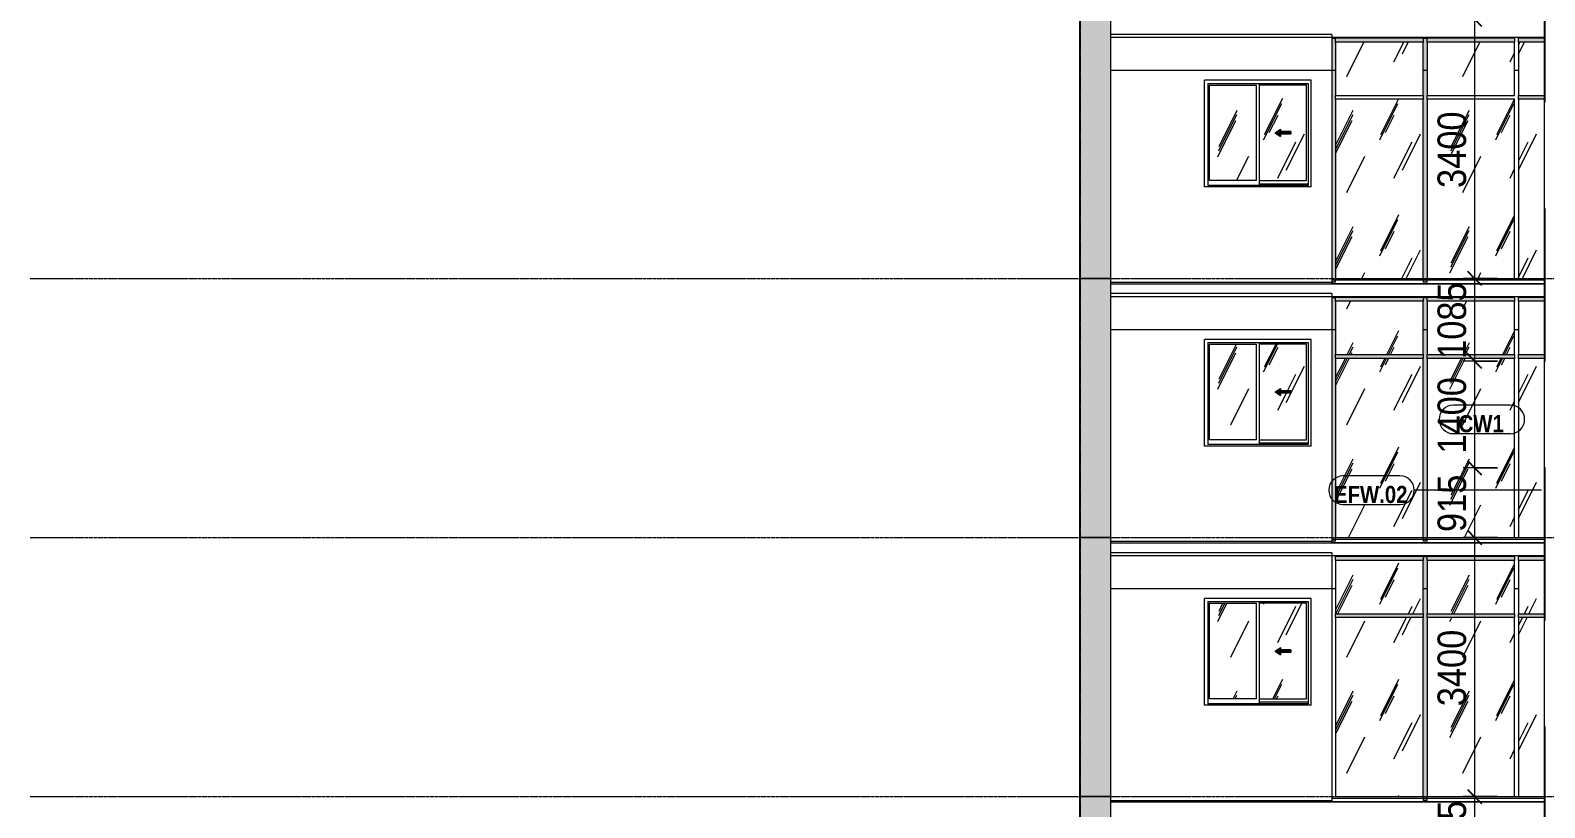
# Model space of a CAD drawing. Header units: millimetres. Extents: x 3451 to 201731, y -8641 to 35300.
# Drawn here: x 3451 to 23332, y 12255 to 22455 of the extents above; entities that cross this region are included whole.
import ezdxf

# ---------------------------------------------------------------- set-up
doc = ezdxf.new("R2010")
doc.units = ezdxf.units.MM
for name, pattern in [('1 NÉT CALL OUT', [6, 3, -3]), ('Centre', [31.75, 6.35, -4.7625, 15.875, -4.7625]), ('Grid Line', [22.225, 12.7, -3.175, 3.175, -3.175])]:
    doc.linetypes.add(name, pattern=pattern)
for name, color, linetype, lineweight in [('0-1', 7, 'Continuous', 5), ('A-ANNO-DIMS', 211, 'Continuous', 9), ('A-ANNO-DIMS-150', 211, 'Continuous', 9), ('A-DETL-GENF', 92, 'Continuous', 9), ('A-DETL-GENF-2', 92, '1 NÉT CALL OUT', 9), ('A-FLOR', 192, 'Continuous', 9), ('A-FLOR-2', 7, 'Continuous', 9), ('A-FLOR-LEVL-2', 51, 'Centre', 9), ('A-GLAZ', 151, 'Continuous', 9), ('A-GLAZ-3', 7, '1 NÉT CALL OUT', 9), ('A-GLAZ-CURT', 52, 'Continuous', 9), ('A-GLAZ-CWMG', 51, 'Continuous', 9), ('A-WALL', 113, 'Continuous', 9), ('A-WALL-IDEN', 211, 'Continuous', 9), ('A-WALL-PATT-3', 111, 'Continuous', 5), ('I-WALL', 2, 'Continuous', 9), ('I-WALL-2', 2, 'Continuous', 25), ('S-BEAM-3', 7, 'Continuous', 9), ('S-GRID-1', 1, 'Grid Line', 9)]:
    doc.layers.add(name, color=color, linetype=linetype, lineweight=lineweight)
doc.styles.add('Arial_B', font='arialbd.ttf', dxfattribs={"width": 0.85, "height": 225})
doc.styles.add('UTM Avo', font='', dxfattribs={"width": 0.9, "height": 375})
doc.styles.get('UTM Avo').set_extended_font_data('UTM Avo')
doc.dimstyles.new('1_Dim_chi_tiet_2_5', dxfattribs={"dimscale": 304.8, "dimtxt": 374.737856, "dimasz": 0.590551, "dimexe": 0.492126, "dimexo": 0.0625, "dimgap": 0.049213, "dimtad": 1, "dimdec": 0, "dimrnd": 5, "dimzin": 0, "dimdsep": 46, "dimtxsty": 'UTM Avo', "dimblk1": 'OBLIQUE', "dimblk2": 'OBLIQUE', "dimsah": 1, "dimcen": 0.09, "dimdle": 0.492126, "dimazin": 0, "dimtfac": 1, "dimtdec": 4, "dimtix": 1, "dimtmove": 0, "dimatfit": 3, "dimfxl": 0.984252, "dimfxlon": 1, "dimtvp": 1, "dimtolj": 1, "dimtzin": 0, "dimarcsym": 2})
pattern_1 = [(63.435, (51212.7, 14229.33), (-0.001, 1524.001), [532.46, -2875.304]), (63.435, (49688.7, 14229.33), (-0.001, 1524.001), [532.46, -2875.304]), (63.435, (51942.24, 14523.8), (-0.001, 1524.001), [532.46, -2875.304]), (63.435, (50418.24, 14523.8), (-0.001, 1524.001), [532.46, -2875.304]), (63.435, (51831.8, 14419.83), (-0.001, 1524.001), [532.46, -2875.304]), (63.435, (50307.8, 14419.83), (-0.001, 1524.001), [532.46, -2875.304]), (63.435, (51719.26, 15015.1), (-0.001, 1524.001), [258.8, -3148.965]), (63.435, (50195.26, 15015.1), (-0.001, 1524.001), [258.8, -3148.965]), (63.435, (51645.65, 14922.95), (-0.001, 1524.001), [532.46, -2875.304]), (63.435, (50121.65, 14922.95), (-0.001, 1524.001), [532.46, -2875.304]), (63.435, (51658.64, 14989.1), (-0.001, 1524.001), [532.46, -2875.304]), (63.435, (50134.64, 14989.1), (-0.001, 1524.001), [532.46, -2875.304]), (63.435, (51043.8, 14698.94), (-0.001, 1524.001), [532.46, -2875.304]), (63.435, (49519.8, 14698.94), (-0.001, 1524.001), [532.46, -2875.304]), (63.435, (51056.8, 14776.9), (-0.001, 1524.001), [532.46, -2875.304]), (63.435, (49532.8, 14776.9), (-0.001, 1524.001), [532.46, -2875.304]), (63.435, (51060.3, 14833.1), (-0.001, 1524.001), [532.46, -2875.304]), (63.435, (49536.3, 14833.1), (-0.001, 1524.001), [532.46, -2875.304])]

# ---------------------------------------------------------------- blocks, each defined once
blk = doc.blocks.new('NCV_TKTC_KET CAU_rvt-1-TKCS_MẶT CẮT C')
at = {"layer": 'A-FLOR-2'}
for p, q in [((23327, 22360), (17637, 22360)), ((17637, 19130), (23328, 19130)), ((23327, 18960), (17637, 18960)), ((17637, 15730), (23328, 15730)), ((23327, 15560), (17637, 15560)), ((17637, 12330), (23328, 12330))]:
    blk.add_line(p, q, dxfattribs=at)
at = {"layer": 'S-BEAM-3'}
for p, q in [((17637, 21930), (20587, 21930)), ((21737, 21930), (21787, 21930)), ((22937, 21930), (22987, 21930)), ((17637, 19130), (23328, 19130)), ((17637, 18530), (20587, 18530)), ((21737, 18530), (21787, 18530)), ((22937, 18530), (22987, 18530)), ((17637, 15730), (23328, 15730)), ((17637, 15130), (20587, 15130)), ((21737, 15130), (21787, 15130)), ((22937, 15130), (22987, 15130)), ((17637, 12330), (23328, 12330))]:
    blk.add_line(p, q, dxfattribs=at)
blk = doc.blocks.new('System Panel - Glazed-V173-TKCS_MẶT CẮT C')
at = {"layer": 'A-GLAZ-CURT'}
h = blk.add_hatch(dxfattribs=at)
h.set_pattern_fill('FP_2', color=256, style=0, pattern_type=2)
h.set_pattern_definition(pattern_1)
h.paths.add_polyline_path([(21737, 15800), (21737, 18150), (20587, 18150), (20587, 15800)])
for p, q in [((21737, 18150), (20587, 18150)), ((20587, 18150), (20587, 15800)), ((21737, 15800), (21737, 18150)), ((20587, 15800), (21737, 15800))]:
    blk.add_line(p, q, dxfattribs=at)
blk = doc.blocks.new('System Panel - Glazed-V174-TKCS_MẶT CẮT C')
at = {"layer": 'A-GLAZ-CURT'}
h = blk.add_hatch(dxfattribs=at)
h.set_pattern_fill('FP_2', color=256, style=0, pattern_type=2)
h.set_pattern_definition(pattern_1)
h.paths.add_polyline_path([(22937, 15800), (22937, 18150), (21787, 18150), (21787, 15800), (22722, 15800)])
for p, q in [((22937, 18150), (21787, 18150)), ((21787, 18150), (21787, 15800)), ((22937, 15800), (22937, 18150)), ((21787, 15800), (22937, 15800))]:
    blk.add_line(p, q, dxfattribs=at)
blk = doc.blocks.new('System Panel - Glazed-V175-TKCS_MẶT CẮT C')
at = {"layer": 'A-GLAZ-CURT'}
h = blk.add_hatch(dxfattribs=at)
h.set_pattern_fill('FP_2', color=256, style=0, pattern_type=2)
h.set_pattern_definition(pattern_1)
h.paths.add_polyline_path([(23327, 15800), (23327, 18150), (22987, 18150), (22987, 15800)])
for p, q in [((23327, 18150), (22987, 18150)), ((22987, 18150), (22987, 15800)), ((22987, 15800), (23327, 15800))]:
    blk.add_line(p, q, dxfattribs=at)
blk = doc.blocks.new('System Panel - Glazed-V176-TKCS_MẶT CẮT C')
at = {"layer": 'A-GLAZ-CURT'}
h = blk.add_hatch(dxfattribs=at)
h.set_pattern_fill('FP_2', color=256, style=0, pattern_type=2)
h.set_pattern_definition(pattern_1)
h.paths.add_polyline_path([(21737, 18200), (21737, 18900), (20587, 18900), (20587, 18200)])
for p, q in [((21737, 18900), (20587, 18900)), ((20587, 18900), (20587, 18200)), ((21737, 18200), (21737, 18900)), ((20587, 18200), (21737, 18200))]:
    blk.add_line(p, q, dxfattribs=at)
blk = doc.blocks.new('System Panel - Glazed-V177-TKCS_MẶT CẮT C')
at = {"layer": 'A-GLAZ-CURT'}
h = blk.add_hatch(dxfattribs=at)
h.set_pattern_fill('FP_2', color=256, style=0, pattern_type=2)
h.set_pattern_definition(pattern_1)
h.paths.add_polyline_path([(21787, 18200), (22937, 18200), (22937, 18900), (21787, 18900)])
for p, q in [((22937, 18900), (21787, 18900)), ((21787, 18900), (21787, 18200)), ((22937, 18200), (22937, 18900)), ((21787, 18200), (22937, 18200))]:
    blk.add_line(p, q, dxfattribs=at)
blk = doc.blocks.new('System Panel - Glazed-V178-TKCS_MẶT CẮT C')
at = {"layer": 'A-GLAZ-CURT'}
h = blk.add_hatch(dxfattribs=at)
h.set_pattern_fill('FP_2', color=256, style=0, pattern_type=2)
h.set_pattern_definition(pattern_1)
h.paths.add_polyline_path([(22987, 18200), (23327, 18200), (23327, 18900), (22987, 18900)])
for p, q in [((23327, 18900), (22987, 18900)), ((22987, 18900), (22987, 18200)), ((22987, 18200), (23327, 18200))]:
    blk.add_line(p, q, dxfattribs=at)
blk = doc.blocks.new('Rectangular Mullion - 50 x 100mm-1286801-TKCS_MẶT CẮT C')
at = {"layer": 'A-GLAZ-CWMG'}
blk.add_hatch(color=256, dxfattribs=at).paths.add_polyline_path([(20587, 18900), (21737, 18900), (21737, 18950), (20587, 18950)])
for p, q in [((20587, 18900), (20587, 18950)), ((21737, 18950), (20587, 18950)), ((21737, 18950), (21737, 18900))]:
    blk.add_line(p, q, dxfattribs=at)
blk = doc.blocks.new('Rectangular Mullion - 50 x 100mm-V179-TKCS_MẶT CẮT C')
at = {"layer": 'A-GLAZ-CWMG'}
blk.add_hatch(color=256, dxfattribs=at).paths.add_polyline_path([(22987, 18900), (23327, 18900), (23327, 18950), (22987, 18950), (22987, 18941)])
for p in [(22987, 18900), (23327, 18950)]:
    blk.add_line(p, (22987, 18950), dxfattribs=at)
blk = doc.blocks.new('Rectangular Mullion - 50 x 100mm-1286810-TKCS_MẶT CẮT C')
at = {"layer": 'A-GLAZ-CWMG'}
blk.add_hatch(color=256, dxfattribs=at).paths.add_polyline_path([(20587, 18175), (20587, 18950), (20537, 18950), (20537, 18175)])
for p, q in [((20537, 18950), (20587, 18950)), ((20537, 18950), (20537, 18175)), ((20587, 18900), (20587, 18950)), ((20587, 18175), (20587, 18200))]:
    blk.add_line(p, q, dxfattribs=at)
blk = doc.blocks.new('Rectangular Mullion - 50 x 100mm-1286811-TKCS_MẶT CẮT C')
at = {"layer": 'A-GLAZ-CWMG'}
blk.add_hatch(color=256, dxfattribs=at).paths.add_polyline_path([(20537, 15750), (20587, 15750), (20587, 18175), (20537, 18175), (20537, 15800)])
for p, q in [((20537, 18175), (20537, 15750)), ((20587, 18150), (20587, 18175)), ((20587, 15750), (20537, 15750)), ((20587, 15750), (20587, 15800))]:
    blk.add_line(p, q, dxfattribs=at)
blk = doc.blocks.new('Rectangular Mullion - 50 x 100mm-V180-TKCS_MẶT CẮT C')
at = {"layer": 'A-GLAZ-CWMG'}
blk.add_hatch(color=256, dxfattribs=at).paths.add_polyline_path([(20587, 18150), (21737, 18150), (21737, 18200), (20587, 18200)])
for p, q in [((20587, 18150), (20587, 18200)), ((21737, 18200), (21737, 18150))]:
    blk.add_line(p, q, dxfattribs=at)
blk = doc.blocks.new('Rectangular Mullion - 50 x 100mm-1286803-TKCS_MẶT CẮT C')
at = {"layer": 'A-GLAZ-CWMG'}
blk.add_hatch(color=256, dxfattribs=at).paths.add_polyline_path([(22987, 11350), (23327, 11350), (23327, 11400), (22987, 11400), (22987, 11371)])
blk.add_line((22987, 11350), (22987, 11400), dxfattribs=at)
blk = doc.blocks.new('Rectangular Mullion - 50 x 100mm-V47-TKCS_MẶT CẮT C')
at = {"layer": 'A-GLAZ-CWMG'}
blk.add_hatch(color=256, dxfattribs=at).paths.add_polyline_path([(21787, 8950), (21787, 11375), (21737, 11375), (21737, 8950)])
for p, q in [((21737, 11375), (21737, 11350)), ((21787, 11350), (21787, 11375)), ((21737, 9000), (21737, 8950)), ((21787, 8950), (21737, 8950)), ((21787, 8950), (21787, 9000))]:
    blk.add_line(p, q, dxfattribs=at)
blk = doc.blocks.new('Rectangular Mullion - 50 x 100mm-1286805-TKCS_MẶT CẮT C')
at = {"layer": 'A-GLAZ-CWMG'}
blk.add_hatch(color=256, dxfattribs=at).paths.add_polyline_path([(21787, 7975), (21787, 8750), (21737, 8750), (21737, 7975)])
for p, q in [((21737, 8750), (21787, 8750)), ((21737, 8750), (21737, 8700)), ((21787, 8700), (21787, 8750)), ((21737, 8000), (21737, 7975)), ((21787, 7975), (21787, 8000))]:
    blk.add_line(p, q, dxfattribs=at)
blk = doc.blocks.new('System Panel - Glazed-V205-TKCS_MẶT CẮT C')
at = {"layer": 'A-GLAZ-CURT'}
h = blk.add_hatch(dxfattribs=at)
h.set_pattern_fill('FP_2', color=256, style=0, pattern_type=2)
h.set_pattern_definition(pattern_1)
h.paths.add_polyline_path([(22722, 12400), (22937, 12400), (22937, 14750), (21787, 14750), (21787, 12400)])
for p, q in [((22937, 14750), (21787, 14750)), ((21787, 14750), (21787, 12400)), ((22937, 12400), (22937, 14750)), ((21787, 12400), (22937, 12400))]:
    blk.add_line(p, q, dxfattribs=at)
blk = doc.blocks.new('System Panel - Glazed-V206-TKCS_MẶT CẮT C')
at = {"layer": 'A-GLAZ-CURT'}
h = blk.add_hatch(dxfattribs=at)
h.set_pattern_fill('FP_2', color=256, style=0, pattern_type=2)
h.set_pattern_definition(pattern_1)
h.paths.add_polyline_path([(23327, 12400), (23327, 14750), (22987, 14750), (22987, 12400)])
for p, q in [((23327, 14750), (22987, 14750)), ((22987, 14750), (22987, 12400)), ((22987, 12400), (23327, 12400))]:
    blk.add_line(p, q, dxfattribs=at)
blk = doc.blocks.new('System Panel - Glazed-V207-TKCS_MẶT CẮT C')
at = {"layer": 'A-GLAZ-CURT'}
h = blk.add_hatch(dxfattribs=at)
h.set_pattern_fill('FP_2', color=256, style=0, pattern_type=2)
h.set_pattern_definition(pattern_1)
h.paths.add_polyline_path([(22937, 14800), (22937, 15500), (21787, 15500), (21787, 14800), (22722, 14800)])
for p, q in [((22937, 15500), (21787, 15500)), ((21787, 15500), (21787, 14800)), ((22937, 14800), (22937, 15500)), ((21787, 14800), (22937, 14800))]:
    blk.add_line(p, q, dxfattribs=at)
blk = doc.blocks.new('System Panel - Glazed-V208-TKCS_MẶT CẮT C')
at = {"layer": 'A-GLAZ-CURT'}
h = blk.add_hatch(dxfattribs=at)
h.set_pattern_fill('FP_2', color=256, style=0, pattern_type=2)
h.set_pattern_definition(pattern_1)
h.paths.add_polyline_path([(22987, 14800), (23327, 14800), (23327, 15500), (22987, 15500), (22987, 14874)])
for p, q in [((23327, 15500), (22987, 15500)), ((22987, 15500), (22987, 14800)), ((22987, 14800), (23327, 14800))]:
    blk.add_line(p, q, dxfattribs=at)
blk = doc.blocks.new('System Panel - Glazed-V217-TKCS_MẶT CẮT C')
at = {"layer": 'A-GLAZ-CURT'}
h = blk.add_hatch(dxfattribs=at)
h.set_pattern_fill('FP_2', color=256, style=0, pattern_type=2)
h.set_pattern_definition(pattern_1)
h.paths.add_polyline_path([(21737, 19200), (21737, 21550), (20587, 21550), (20587, 19200)])
for p, q in [((21737, 21550), (20587, 21550)), ((20587, 21550), (20587, 19200)), ((21737, 19200), (21737, 21550)), ((20587, 19200), (21737, 19200))]:
    blk.add_line(p, q, dxfattribs=at)
blk = doc.blocks.new('System Panel - Glazed-V218-TKCS_MẶT CẮT C')
at = {"layer": 'A-GLAZ-CURT'}
h = blk.add_hatch(dxfattribs=at)
h.set_pattern_fill('FP_2', color=256, style=0, pattern_type=2)
h.set_pattern_definition(pattern_1)
h.paths.add_polyline_path([(22937, 19200), (22937, 21550), (21787, 21550), (21787, 19200), (22722, 19200)])
for p, q in [((22937, 21550), (21787, 21550)), ((21787, 21550), (21787, 19200)), ((22937, 19200), (22937, 21550)), ((21787, 19200), (22937, 19200))]:
    blk.add_line(p, q, dxfattribs=at)
blk = doc.blocks.new('System Panel - Glazed-V219-TKCS_MẶT CẮT C')
at = {"layer": 'A-GLAZ-CURT'}
h = blk.add_hatch(dxfattribs=at)
h.set_pattern_fill('FP_2', color=256, style=0, pattern_type=2)
h.set_pattern_definition(pattern_1)
h.paths.add_polyline_path([(23327, 19200), (23327, 21550), (22987, 21550), (22987, 19200)])
for p, q in [((23327, 21550), (22987, 21550)), ((22987, 21550), (22987, 19200)), ((22987, 19200), (23327, 19200))]:
    blk.add_line(p, q, dxfattribs=at)
blk = doc.blocks.new('System Panel - Glazed-V220-TKCS_MẶT CẮT C')
at = {"layer": 'A-GLAZ-CURT'}
h = blk.add_hatch(dxfattribs=at)
h.set_pattern_fill('FP_2', color=256, style=0, pattern_type=2)
h.set_pattern_definition(pattern_1)
h.paths.add_polyline_path([(21737, 21600), (21737, 22300), (20587, 22300), (20587, 21600)])
for p, q in [((21737, 22300), (20587, 22300)), ((20587, 22300), (20587, 21600)), ((21737, 21600), (21737, 22300)), ((20587, 21600), (21737, 21600))]:
    blk.add_line(p, q, dxfattribs=at)
blk = doc.blocks.new('System Panel - Glazed-V221-TKCS_MẶT CẮT C')
at = {"layer": 'A-GLAZ-CURT'}
h = blk.add_hatch(dxfattribs=at)
h.set_pattern_fill('FP_2', color=256, style=0, pattern_type=2)
h.set_pattern_definition(pattern_1)
h.paths.add_polyline_path([(21787, 21600), (22937, 21600), (22937, 22300), (21787, 22300)])
for p, q in [((22937, 22300), (21787, 22300)), ((21787, 22300), (21787, 21600)), ((22937, 21600), (22937, 22300)), ((21787, 21600), (22937, 21600))]:
    blk.add_line(p, q, dxfattribs=at)
blk = doc.blocks.new('System Panel - Glazed-V222-TKCS_MẶT CẮT C')
at = {"layer": 'A-GLAZ-CURT'}
h = blk.add_hatch(dxfattribs=at)
h.set_pattern_fill('FP_2', color=256, style=0, pattern_type=2)
h.set_pattern_definition(pattern_1)
h.paths.add_polyline_path([(22987, 21600), (23327, 21600), (23327, 22300), (22987, 22300)])
for p, q in [((23327, 22300), (22987, 22300)), ((22987, 22300), (22987, 21600)), ((22987, 21600), (23327, 21600))]:
    blk.add_line(p, q, dxfattribs=at)
blk = doc.blocks.new('System Panel - Glazed-V260-TKCS_MẶT CẮT C')
at = {"layer": 'A-GLAZ-CURT'}
h = blk.add_hatch(dxfattribs=at)
h.set_pattern_fill('FP_2', color=256, style=0, pattern_type=2)
h.set_pattern_definition(pattern_1)
h.paths.add_polyline_path([(21737, 12400), (21737, 14750), (20587, 14750), (20587, 12400)])
for p, q in [((21737, 14750), (20587, 14750)), ((20587, 14750), (20587, 12400)), ((21737, 12400), (21737, 14750)), ((20587, 12400), (21737, 12400))]:
    blk.add_line(p, q, dxfattribs=at)
blk = doc.blocks.new('System Panel - Glazed-V261-TKCS_MẶT CẮT C')
at = {"layer": 'A-GLAZ-CURT'}
h = blk.add_hatch(dxfattribs=at)
h.set_pattern_fill('FP_2', color=256, style=0, pattern_type=2)
h.set_pattern_definition(pattern_1)
h.paths.add_polyline_path([(21737, 14800), (21737, 15500), (20587, 15500), (20587, 14800)])
for p, q in [((21737, 15500), (20587, 15500)), ((20587, 15500), (20587, 14800)), ((21737, 14800), (21737, 15500)), ((20587, 14800), (21737, 14800))]:
    blk.add_line(p, q, dxfattribs=at)
blk = doc.blocks.new('1_FAMILY RVT - W01-WxH 1400x1400xmm-V262-TKCS_MẶT CẮT C')
at = {"layer": 'A-DETL-GENF-2'}
blk.add_hatch(color=256, dxfattribs=at).paths.add_polyline_path([(19862, 14262), (19862, 14293), (19998, 14293), (19998, 14326), (19862, 14326), (19862, 14357), (19795, 14310)])
at = {"layer": 'A-GLAZ'}
h = blk.add_hatch(dxfattribs=at)
h.set_pattern_fill('FP_2', color=256, style=0, pattern_type=2)
h.set_pattern_definition(pattern_1)
h.paths.add_polyline_path([(19545, 13683), (19545, 14937), (18930, 14937), (18930, 13683)])
h = blk.add_hatch(dxfattribs=at)
h.set_pattern_fill('FP_2', color=256, style=0, pattern_type=2)
h.set_pattern_definition(pattern_1)
h.paths.add_polyline_path([(20150, 13683), (20203, 13683), (20203, 14937), (19589, 14937), (19589, 13683)])
h.paths.add_polyline_path([(19862, 14262), (19795, 14310), (19862, 14357), (19862, 14326), (19998, 14326), (19998, 14293), (19862, 14293)])
at = {"layer": 'A-DETL-GENF'}
for p, q in [((19795, 14310), (19862, 14357)), ((19795, 14310), (19862, 14357)), ((19862, 14357), (19862, 14326)), ((19862, 14357), (19862, 14326)), ((19998, 14326), (19862, 14326)), ((19862, 14326), (19998, 14326)), ((19998, 14326), (19998, 14293)), ((19998, 14326), (19998, 14293)), ((19795, 14310), (19862, 14262)), ((19862, 14262), (19795, 14310)), ((19862, 14293), (19862, 14262)), ((19998, 14293), (19862, 14293)), ((19862, 14293), (19862, 14262)), ((19998, 14293), (19862, 14293))]:
    blk.add_line(p, q, dxfattribs=at)
at = {"layer": 'A-GLAZ'}
for p, q in [((20267, 15000), (18867, 15000)), ((18867, 13600), (18867, 15000)), ((18908, 14959), (18908, 13619)), ((18908, 14959), (20226, 14959)), ((18930, 14937), (19545, 14937)), ((18930, 13683), (18930, 14937)), ((19545, 14937), (19545, 13683)), ((19589, 13619), (19589, 14959)), ((20203, 14937), (19589, 14937)), ((20203, 13683), (20203, 14937)), ((20226, 14959), (20226, 13619)), ((20267, 13600), (20267, 15000)), ((20267, 13600), (18867, 13600)), ((20226, 13619), (18908, 13619)), ((19545, 13683), (18930, 13683)), ((19589, 13683), (20203, 13683)), ((20226, 13638), (19589, 13638)), ((20226, 13638), (19589, 13638))]:
    blk.add_line(p, q, dxfattribs=at)
blk = doc.blocks.new('1_FAMILY RVT - W01-WxH 1400x1400xmm-V263-TKCS_MẶT CẮT C')
at = {"layer": 'A-DETL-GENF-2'}
blk.add_hatch(color=256, dxfattribs=at).paths.add_polyline_path([(19862, 17662), (19862, 17693), (19998, 17693), (19998, 17726), (19862, 17726), (19862, 17757), (19795, 17710)])
at = {"layer": 'A-GLAZ'}
h = blk.add_hatch(dxfattribs=at)
h.set_pattern_fill('FP_2', color=256, style=0, pattern_type=2)
h.set_pattern_definition(pattern_1)
h.paths.add_polyline_path([(19545, 17083), (19545, 18337), (18930, 18337), (18930, 17083)])
h = blk.add_hatch(dxfattribs=at)
h.set_pattern_fill('FP_2', color=256, style=0, pattern_type=2)
h.set_pattern_definition(pattern_1)
h.paths.add_polyline_path([(20150, 17083), (20203, 17083), (20203, 18337), (19589, 18337), (19589, 17083)])
h.paths.add_polyline_path([(19862, 17662), (19795, 17710), (19862, 17757), (19862, 17726), (19998, 17726), (19998, 17693), (19862, 17693)])
at = {"layer": 'A-DETL-GENF'}
for p, q in [((19795, 17710), (19862, 17757)), ((19795, 17710), (19862, 17757)), ((19795, 17710), (19862, 17662)), ((19862, 17662), (19795, 17710)), ((19862, 17757), (19862, 17726)), ((19862, 17757), (19862, 17726)), ((19998, 17726), (19862, 17726)), ((19862, 17726), (19998, 17726)), ((19998, 17726), (19998, 17693)), ((19998, 17726), (19998, 17693)), ((19862, 17693), (19862, 17662)), ((19998, 17693), (19862, 17693)), ((19862, 17693), (19862, 17662)), ((19998, 17693), (19862, 17693))]:
    blk.add_line(p, q, dxfattribs=at)
at = {"layer": 'A-GLAZ'}
for p, q in [((20267, 18400), (18867, 18400)), ((18867, 17000), (18867, 18400)), ((18908, 18359), (18908, 17019)), ((18908, 18359), (20226, 18359)), ((18930, 18337), (19545, 18337)), ((18930, 17083), (18930, 18337)), ((19545, 18337), (19545, 17083)), ((19589, 17019), (19589, 18359)), ((20203, 18337), (19589, 18337)), ((20203, 17083), (20203, 18337)), ((20226, 18359), (20226, 17019)), ((20267, 17000), (20267, 18400)), ((20267, 17000), (18867, 17000)), ((20226, 17019), (18908, 17019)), ((19545, 17083), (18930, 17083)), ((19589, 17083), (20203, 17083)), ((20226, 17038), (19589, 17038)), ((20226, 17038), (19589, 17038))]:
    blk.add_line(p, q, dxfattribs=at)
blk = doc.blocks.new('1_FAMILY RVT - W01-WxH 1400x1400xmm-V264-TKCS_MẶT CẮT C')
at = {"layer": 'A-DETL-GENF-2'}
blk.add_hatch(color=256, dxfattribs=at).paths.add_polyline_path([(19862, 21062), (19862, 21093), (19998, 21093), (19998, 21126), (19862, 21126), (19862, 21157), (19795, 21110)])
at = {"layer": 'A-GLAZ'}
h = blk.add_hatch(dxfattribs=at)
h.set_pattern_fill('FP_2', color=256, style=0, pattern_type=2)
h.set_pattern_definition(pattern_1)
h.paths.add_polyline_path([(19545, 20483), (19545, 21736), (18930, 21736), (18930, 20483)])
h = blk.add_hatch(dxfattribs=at)
h.set_pattern_fill('FP_2', color=256, style=0, pattern_type=2)
h.set_pattern_definition(pattern_1)
h.paths.add_polyline_path([(19589, 20483), (20203, 20483), (20203, 21736), (19589, 21736), (19589, 21058)])
h.paths.add_polyline_path([(19862, 21062), (19795, 21110), (19862, 21157), (19862, 21126), (19998, 21126), (19998, 21093), (19862, 21093)])
at = {"layer": 'A-DETL-GENF'}
for p, q in [((19795, 21110), (19862, 21157)), ((19795, 21110), (19862, 21157)), ((19795, 21110), (19862, 21062)), ((19862, 21062), (19795, 21110)), ((19862, 21157), (19862, 21126)), ((19862, 21157), (19862, 21126)), ((19998, 21126), (19862, 21126)), ((19862, 21126), (19998, 21126)), ((19862, 21093), (19862, 21062)), ((19998, 21093), (19862, 21093)), ((19862, 21093), (19862, 21062)), ((19998, 21093), (19862, 21093)), ((19998, 21126), (19998, 21093)), ((19998, 21126), (19998, 21093))]:
    blk.add_line(p, q, dxfattribs=at)
at = {"layer": 'A-GLAZ'}
for p, q in [((20267, 21800), (18867, 21800)), ((18867, 20400), (18867, 21800)), ((18908, 21759), (18908, 20419)), ((18908, 21759), (20226, 21759)), ((18930, 21736), (19545, 21736)), ((18930, 20483), (18930, 21736)), ((19545, 21736), (19545, 20483)), ((19589, 20419), (19589, 21759)), ((20203, 21736), (19589, 21736)), ((20203, 20483), (20203, 21736)), ((20226, 21759), (20226, 20419)), ((20267, 20400), (20267, 21800)), ((19545, 20483), (18930, 20483)), ((19589, 20483), (20203, 20483)), ((20267, 20400), (18867, 20400)), ((20226, 20419), (18908, 20419)), ((20226, 20438), (19589, 20438)), ((20226, 20438), (19589, 20438))]:
    blk.add_line(p, q, dxfattribs=at)
blk = doc.blocks.new('DIMBLOCK5-TKCS_MẶT CẮT C')
at = {"layer": 'A-ANNO-DIMS-150', "lineweight": 25}
for p, q in [((22412, 22600), (22322, 22690)), ((22412, 22600), (22502, 22510)), ((22412, 19200), (22322, 19290)), ((22412, 19200), (22502, 19110))]:
    blk.add_line(p, q, dxfattribs=at)
at = {"layer": 'A-ANNO-DIMS-150'}
for p, q in [((22712, 22600), (22262, 22600)), ((22412, 22600), (22412, 19200)), ((22412, 22600), (22712, 22600)), ((22712, 19200), (22262, 19200)), ((22412, 19200), (22712, 19200))]:
    blk.add_line(p, q, dxfattribs=at)
at = {"layer": 'A-ANNO-DIMS-150', "color": 0, "insert": (21925, 20386), "char_height": 375, "width": 1232.47, "attachment_point": 1, "rotation": 90, "line_spacing_factor": 1.110334, "style": 'UTM Avo'}
blk.add_mtext('3400', dxfattribs=at)
blk = doc.blocks.new('_Oblique')
at = {"color": 0, "linetype": 'ByBlock', "lineweight": -2}
blk.add_line((-0.5, -0.5), (0.5, 0.5), dxfattribs=at)
blk = doc.blocks.new('DIMBLOCK6-TKCS_MẶT CẮT C')
at = {"layer": 'A-ANNO-DIMS-150', "lineweight": 25}
for p, q in [((22412, 19200), (22322, 19290)), ((22412, 19200), (22502, 19110)), ((22412, 18114), (22322, 18204)), ((22412, 18114), (22502, 18024))]:
    blk.add_line(p, q, dxfattribs=at)
at = {"layer": 'A-ANNO-DIMS-150'}
for p, q in [((22712, 19200), (22262, 19200)), ((22412, 19200), (22412, 18114)), ((22412, 19200), (22712, 19200)), ((22712, 18114), (22262, 18114)), ((22412, 18114), (22712, 18114))]:
    blk.add_line(p, q, dxfattribs=at)
at = {"layer": 'A-ANNO-DIMS-150', "color": 0, "insert": (21925, 18144), "char_height": 375, "width": 1232.47, "attachment_point": 1, "rotation": 90, "line_spacing_factor": 1.110334, "style": 'UTM Avo'}
blk.add_mtext('1085', dxfattribs=at)
blk = doc.blocks.new('DIMBLOCK7-TKCS_MẶT CẮT C')
at = {"layer": 'A-ANNO-DIMS-150'}
for p, q in [((22712, 18114), (22262, 18114)), ((22412, 18114), (22412, 16714)), ((22412, 18114), (22712, 18114)), ((22712, 16714), (22262, 16714)), ((22412, 16714), (22712, 16714))]:
    blk.add_line(p, q, dxfattribs=at)
at = {"layer": 'A-ANNO-DIMS-150', "lineweight": 25}
for p, q in [((22412, 18114), (22322, 18204)), ((22412, 18114), (22502, 18024)), ((22412, 16714), (22322, 16804)), ((22412, 16714), (22502, 16624))]:
    blk.add_line(p, q, dxfattribs=at)
at = {"layer": 'A-ANNO-DIMS-150', "color": 0, "insert": (21925, 16901), "char_height": 375, "width": 1232.47, "attachment_point": 1, "rotation": 90, "line_spacing_factor": 1.110334, "style": 'UTM Avo'}
blk.add_mtext('1400', dxfattribs=at)
blk = doc.blocks.new('DIMBLOCK8-TKCS_MẶT CẮT C')
at = {"layer": 'A-ANNO-DIMS-150'}
for p, q in [((22712, 16714), (22262, 16714)), ((22412, 16714), (22412, 15800)), ((22412, 16714), (22712, 16714)), ((22712, 15800), (22262, 15800)), ((22412, 15800), (22712, 15800))]:
    blk.add_line(p, q, dxfattribs=at)
at = {"layer": 'A-ANNO-DIMS-150', "lineweight": 25}
for p, q in [((22412, 16714), (22322, 16804)), ((22412, 16714), (22502, 16624)), ((22412, 15800), (22322, 15890)), ((22412, 15800), (22502, 15710))]:
    blk.add_line(p, q, dxfattribs=at)
at = {"layer": 'A-ANNO-DIMS-150', "color": 0, "insert": (21925, 15872), "char_height": 375, "width": 924.35, "attachment_point": 1, "rotation": 90, "line_spacing_factor": 1.110334, "style": 'UTM Avo'}
blk.add_mtext('915', dxfattribs=at)
blk = doc.blocks.new('DIMBLOCK9-TKCS_MẶT CẮT C')
at = {"layer": 'A-ANNO-DIMS-150'}
for p, q in [((22712, 15800), (22262, 15800)), ((22412, 15800), (22412, 12400)), ((22412, 15800), (22712, 15800)), ((22712, 12400), (22262, 12400)), ((22412, 12400), (22712, 12400))]:
    blk.add_line(p, q, dxfattribs=at)
at = {"layer": 'A-ANNO-DIMS-150', "lineweight": 25}
for p, q in [((22412, 15800), (22322, 15890)), ((22412, 15800), (22502, 15710)), ((22412, 12400), (22322, 12490)), ((22412, 12400), (22502, 12310))]:
    blk.add_line(p, q, dxfattribs=at)
at = {"layer": 'A-ANNO-DIMS-150', "color": 0, "insert": (21925, 13586), "char_height": 375, "width": 1232.47, "attachment_point": 1, "rotation": 90, "line_spacing_factor": 1.110334, "style": 'UTM Avo'}
blk.add_mtext('3400', dxfattribs=at)
blk = doc.blocks.new('DIMBLOCK10-TKCS_MẶT CẮT C')
at = {"layer": 'A-ANNO-DIMS-150'}
for p, q in [((22712, 12400), (22262, 12400)), ((22412, 12400), (22412, 11314)), ((22412, 12400), (22712, 12400)), ((22712, 11314), (22262, 11314)), ((22412, 11314), (22712, 11314))]:
    blk.add_line(p, q, dxfattribs=at)
at = {"layer": 'A-ANNO-DIMS-150', "lineweight": 25}
for p, q in [((22412, 12400), (22322, 12490)), ((22412, 12400), (22502, 12310)), ((22412, 11314), (22322, 11404)), ((22412, 11314), (22502, 11224))]:
    blk.add_line(p, q, dxfattribs=at)
at = {"layer": 'A-ANNO-DIMS-150', "color": 0, "insert": (21925, 11344), "char_height": 375, "width": 1232.47, "attachment_point": 1, "rotation": 90, "line_spacing_factor": 1.110334, "style": 'UTM Avo'}
blk.add_mtext('1085', dxfattribs=at)
blk = doc.blocks.new('CTL_WALL TAG NO MARK - 10-2062273-TKCS_MẶT CẮT C')
at = {"layer": 'A-WALL-IDEN'}
for p, q in [((19381, 10763), (18634, 10763)), ((18634, 10388), (19381, 10388))]:
    blk.add_line(p, q, dxfattribs=at)
for centre, radius, start, end in [((18634, 10575), 187, 90, 270), ((19381, 10575), 188, 270, 90)]:
    blk.add_arc(centre, radius, start, end, dxfattribs=at)

msp = doc.modelspace()

# ---------------------------------------------------------------- hatches: boundary and pattern name
at = {"layer": 'A-WALL-PATT-3'}
for points in [[(17636.9, 19200), (17636.9, 22600), (17226.9, 22600), (17226.9, 19200), (17577.7, 19200)], [(17636.9, 15800), (17636.9, 19200), (17226.9, 19200), (17226.9, 15800), (17577.7, 15800)], [(17636.9, 12400), (17636.9, 15800), (17226.9, 15800), (17226.9, 12400), (17577.7, 12400)], [(17636.9, 9000), (17636.9, 12400), (17226.9, 12400), (17226.9, 9000), (17577.7, 9000)]]:
    msp.add_hatch(color=256, dxfattribs=at).paths.add_polyline_path(points)

# ---------------------------------------------------------------- linework, layer by layer
at = {"layer": 'A-FLOR'}
for p, q in [((20536.9, 19180), (23327.4, 19180)), ((20536.9, 19150), (20536.9, 19130)), ((23327.6, 19130), (20536.9, 19130)), ((20536.9, 15780), (23327.4, 15780)), ((20536.9, 15750), (20536.9, 15730)), ((23327.6, 15730), (20536.9, 15730)), ((20536.9, 12380), (23327.4, 12380)), ((20536.9, 12350), (20536.9, 12330)), ((23327.6, 12330), (20536.9, 12330))]:
    msp.add_line(p, q, dxfattribs=at)
at = {"layer": 'A-FLOR-LEVL-2'}
for p, q in [((3450.8, 19200), (93442.9, 19200)), ((3450.8, 15800), (93442.9, 15800)), ((3450.8, 12400), (93442.9, 12400))]:
    msp.add_line(p, q, dxfattribs=at)
at = {"layer": 'A-WALL'}
for p, q in [((17636.9, 5600), (17636.9, 29400)), ((17226.9, 26000), (17226.9, 4700)), ((20536.9, 22400), (17636.9, 22400)), ((20536.9, 22400), (20536.9, 19150)), ((17636.9, 19200), (17226.9, 19200)), ((17226.9, 19200), (17636.9, 19200)), ((17636.9, 19150), (20536.9, 19150)), ((20536.9, 19000), (17636.9, 19000)), ((20536.9, 19000), (20536.9, 15750)), ((17226.9, 15800), (17636.9, 15800)), ((17636.9, 15800), (17226.9, 15800)), ((17636.9, 15750), (20536.9, 15750)), ((20536.9, 15600), (17636.9, 15600)), ((20536.9, 15600), (20536.9, 12350)), ((17636.9, 12400), (17226.9, 12400)), ((17226.9, 12400), (17636.9, 12400)), ((17636.9, 12350), (20536.9, 12350))]:
    msp.add_line(p, q, dxfattribs=at)
at = {"layer": 'A-WALL-IDEN'}
msp.add_line((23290.8, 16421.1), (21619, 16421.1), dxfattribs=at)
at = {"layer": 'I-WALL'}
for p, q in [((23327.4, 20114.4), (23327.4, 21514.4)), ((23327.4, 16714.4), (23327.4, 18114.4)), ((23327.4, 13314.4), (23327.4, 14714.4))]:
    msp.add_line(p, q, dxfattribs=at)
at = {"layer": 'I-WALL-2'}
for p, q in [((23327.4, 23514.4), (23327.4, 21514.4)), ((23327.4, 21514.4), (23337.4, 21514.4)), ((23337.4, 20114.4), (23327.4, 20114.4)), ((23327.4, 20114.4), (23327.4, 18114.4)), ((23337.4, 19150), (23327.4, 19150)), ((23327.4, 19150), (23337.4, 19150)), ((23327.4, 18114.4), (23337.4, 18114.4)), ((23337.4, 16714.4), (23327.4, 16714.4)), ((23327.4, 16714.4), (23327.4, 14714.4)), ((23327.4, 15750), (23337.4, 15750)), ((23337.4, 15750), (23327.4, 15750)), ((23327.4, 14714.4), (23337.4, 14714.4)), ((23337.4, 13314.4), (23327.4, 13314.4)), ((23327.4, 13314.4), (23327.4, 11314.4)), ((23337.4, 12350), (23327.4, 12350)), ((23327.4, 12350), (23337.4, 12350))]:
    msp.add_line(p, q, dxfattribs=at)
at = {"layer": 'S-GRID-1'}
msp.add_line((17236.9, -1941), (17236.9, 30542.5), dxfattribs=at)

# ---------------------------------------------------------------- block references
at = {"layer": '0-1'}
msp.add_blockref('NCV_TKTC_KET CAU_rvt-1-TKCS_MẶT CẮT C', (0, 0), dxfattribs=at)
at = {"layer": 'A-GLAZ-3'}
for name in ['1_FAMILY RVT - W01-WxH 1400x1400xmm-V264-TKCS_MẶT CẮT C', '1_FAMILY RVT - W01-WxH 1400x1400xmm-V263-TKCS_MẶT CẮT C', '1_FAMILY RVT - W01-WxH 1400x1400xmm-V262-TKCS_MẶT CẮT C']:
    msp.add_blockref(name, (0, 0), dxfattribs=at)
at = {"layer": 'A-GLAZ-CURT'}
for name in ['System Panel - Glazed-V220-TKCS_MẶT CẮT C', 'System Panel - Glazed-V221-TKCS_MẶT CẮT C', 'System Panel - Glazed-V222-TKCS_MẶT CẮT C', 'System Panel - Glazed-V217-TKCS_MẶT CẮT C', 'System Panel - Glazed-V218-TKCS_MẶT CẮT C', 'System Panel - Glazed-V219-TKCS_MẶT CẮT C', 'System Panel - Glazed-V176-TKCS_MẶT CẮT C', 'System Panel - Glazed-V177-TKCS_MẶT CẮT C', 'System Panel - Glazed-V178-TKCS_MẶT CẮT C', 'System Panel - Glazed-V173-TKCS_MẶT CẮT C', 'System Panel - Glazed-V174-TKCS_MẶT CẮT C', 'System Panel - Glazed-V175-TKCS_MẶT CẮT C', 'System Panel - Glazed-V261-TKCS_MẶT CẮT C', 'System Panel - Glazed-V207-TKCS_MẶT CẮT C', 'System Panel - Glazed-V208-TKCS_MẶT CẮT C', 'System Panel - Glazed-V260-TKCS_MẶT CẮT C', 'System Panel - Glazed-V205-TKCS_MẶT CẮT C', 'System Panel - Glazed-V206-TKCS_MẶT CẮT C']:
    msp.add_blockref(name, (0, 0), dxfattribs=at)
at = {"layer": 'A-GLAZ-CWMG'}
for name, p in [('Rectangular Mullion - 50 x 100mm-1286810-TKCS_MẶT CẮT C', (0, 3400)), ('Rectangular Mullion - 50 x 100mm-1286801-TKCS_MẶT CẮT C', (0, 3400)), ('Rectangular Mullion - 50 x 100mm-1286805-TKCS_MẶT CẮT C', (0, 13600)), ('Rectangular Mullion - 50 x 100mm-1286801-TKCS_MẶT CẮT C', (1200, 3400)), ('Rectangular Mullion - 50 x 100mm-V179-TKCS_MẶT CẮT C', (0, 3400)), ('Rectangular Mullion - 50 x 100mm-1286811-TKCS_MẶT CẮT C', (0, 3400)), ('Rectangular Mullion - 50 x 100mm-V47-TKCS_MẶT CẮT C', (0, 10200)), ('Rectangular Mullion - 50 x 100mm-1286803-TKCS_MẶT CẮT C', (0, 10200)), ('Rectangular Mullion - 50 x 100mm-1286810-TKCS_MẶT CẮT C', (0, 0)), ('Rectangular Mullion - 50 x 100mm-1286801-TKCS_MẶT CẮT C', (0, 0)), ('Rectangular Mullion - 50 x 100mm-1286805-TKCS_MẶT CẮT C', (0, 10200)), ('Rectangular Mullion - 50 x 100mm-1286801-TKCS_MẶT CẮT C', (1200, 0)), ('Rectangular Mullion - 50 x 100mm-V179-TKCS_MẶT CẮT C', (0, 0)), ('Rectangular Mullion - 50 x 100mm-1286811-TKCS_MẶT CẮT C', (0, 0)), ('Rectangular Mullion - 50 x 100mm-V180-TKCS_MẶT CẮT C', (0, 0)), ('Rectangular Mullion - 50 x 100mm-V47-TKCS_MẶT CẮT C', (0, 6800)), ('Rectangular Mullion - 50 x 100mm-V180-TKCS_MẶT CẮT C', (1200, 0)), ('Rectangular Mullion - 50 x 100mm-1286803-TKCS_MẶT CẮT C', (0, 6800)), ('Rectangular Mullion - 50 x 100mm-1286801-TKCS_MẶT CẮT C', (0, -3400)), ('Rectangular Mullion - 50 x 100mm-1286805-TKCS_MẶT CẮT C', (0, 6800)), ('Rectangular Mullion - 50 x 100mm-1286801-TKCS_MẶT CẮT C', (1200, -3400)), ('Rectangular Mullion - 50 x 100mm-V179-TKCS_MẶT CẮT C', (0, -3400)), ('Rectangular Mullion - 50 x 100mm-V180-TKCS_MẶT CẮT C', (0, -3400)), ('Rectangular Mullion - 50 x 100mm-V47-TKCS_MẶT CẮT C', (0, 3400)), ('Rectangular Mullion - 50 x 100mm-V180-TKCS_MẶT CẮT C', (1200, -3400)), ('Rectangular Mullion - 50 x 100mm-1286803-TKCS_MẶT CẮT C', (0, 3400))]:
    msp.add_blockref(name, p, dxfattribs=at)
at = {"layer": 'A-WALL-IDEN'}
for p in [(3500, 6775), (2050, 5846.1)]:
    msp.add_blockref('CTL_WALL TAG NO MARK - 10-2062273-TKCS_MẶT CẮT C', p, dxfattribs=at)

# ---------------------------------------------------------------- texts
at = {"layer": 'A-WALL-IDEN', "char_height": 225, "attachment_point": 5, "line_spacing_factor": 0.936439, "style": 'Arial_B'}
for s, insert, width in [('\\pt6.37425,12.75075,19.125,25.49925,31.87575,38.25,44.62425,51.00075,57.375,63.74925,70.12575,76.5,82.87425,89.25075,95.625,101.99925,108.37575,114.75,121.12425,127.50075,133.875,140.24925,146.62575,153,159.37425,165.75075,172.125,178.49925,184.87575,191.25,197.62425,204.00075;CW1', (22498.3, 17292), 615.825), ('\\pt6.37425,12.75075,19.125,25.49925,31.87575,38.25,44.62425,51.00075,57.375,63.74925,70.12575,76.5,82.87425,89.25075,95.625,101.99925,108.37575,114.75,121.12425,127.50075,133.875,140.24925,146.62575,153,159.37425,165.75075,172.125,178.49925,184.87575,191.25,197.62425,204.00075;EFW.02', (21048.3, 16363.1), 995.775)]:
    msp.add_mtext(s, dxfattribs=dict(at, insert=insert, width=width))

# ---------------------------------------------------------------- dimensions: what is measured, and where the dimension line sits
at = {"layer": 'A-ANNO-DIMS'}
for base, p1, p2, override, picture, middle in [((22412.2, 19200), (22712.2, 22600), (22712.2, 19200), {"dimpost": '<>', "dimfxl": 3400}, 'DIMBLOCK5-TKCS_MẶT CẮT C', (22203.2, 20900)), ((22412.2, 18114.4), (22712.2, 19200), (22712.2, 18114.4), {"dimpost": '<>', "dimfxl": 1085.6}, 'DIMBLOCK6-TKCS_MẶT CẮT C', (22203.2, 18657.2)), ((22412.2, 16714.4), (22712.2, 18114.4), (22712.2, 16714.4), {"dimpost": '<>', "dimfxl": 1400}, 'DIMBLOCK7-TKCS_MẶT CẮT C', (22203.2, 17414.4)), ((22412.2, 15800), (22712.2, 16714.4), (22712.2, 15800), {"dimpost": '<>', "dimfxl": 914.4}, 'DIMBLOCK8-TKCS_MẶT CẮT C', (22203.4, 16257.2)), ((22412.2, 12400), (22712.2, 15800), (22712.2, 12400), {"dimpost": '<>', "dimfxl": 3400}, 'DIMBLOCK9-TKCS_MẶT CẮT C', (22203.2, 14100)), ((22412.2, 11314.4), (22712.2, 12400), (22712.2, 11314.4), {"dimpost": '<>', "dimfxl": 1085.6}, 'DIMBLOCK10-TKCS_MẶT CẮT C', (22203.2, 11857.2))]:
    dim = msp.add_linear_dim(base=base, p1=p1, p2=p2, angle=90, dimstyle='1_Dim_chi_tiet_2_5', override=override, dxfattribs=at)
    dim.commit()
    dim.dimension.update_dxf_attribs({"geometry": picture, "text_midpoint": middle})

doc.saveas('drawing.dxf')
